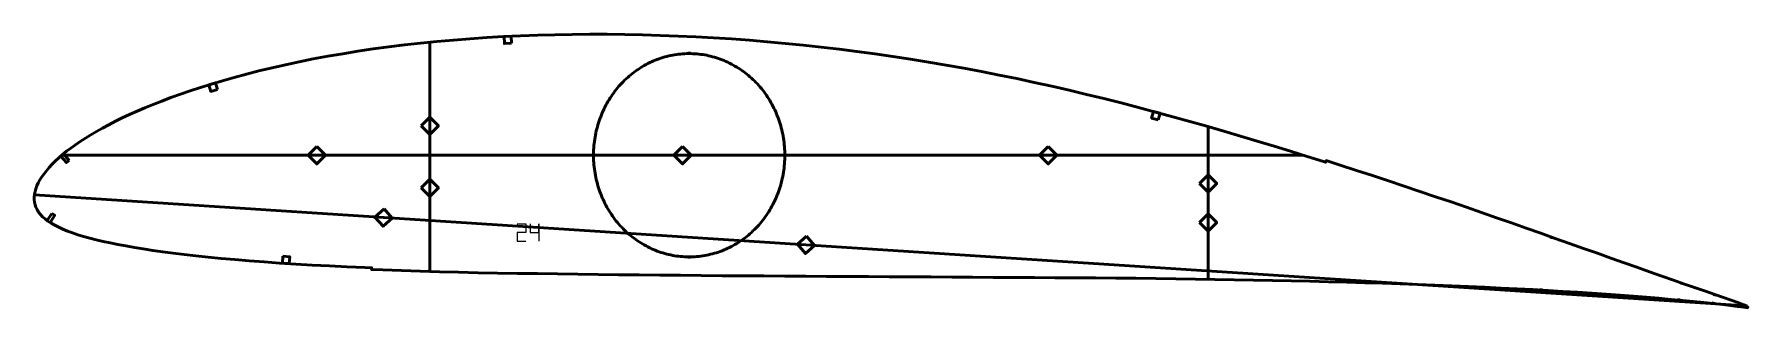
# Model space of a CAD drawing. Header units: metres. Extents: x 9 to 1000, y 112 to 270.
import ezdxf

# ---------------------------------------------------------------- set-up
doc = ezdxf.new("R2010")
doc.units = ezdxf.units.M
doc.layers.add('Layer', color=1, linetype='Continuous', lineweight=50)
doc.layers.add('NumLabel', color=1, linetype='Continuous', lineweight=15)

msp = doc.modelspace()

# ---------------------------------------------------------------- linework, layer by layer
at = {"layer": 'Layer', "color": 7}
for p, q in [((237.76, 132.84), (237.76, 265.32)), ((237.76, 211), (237.76, 223)), ((687.76, 128.3), (687.76, 216.52)), ((24.99, 200), (742.79, 200)), ((166.45, 200), (178.45, 200)), ((377.89, 200), (389.89, 200)), ((589.33, 200), (601.33, 200)), ((687.76, 177.69), (687.76, 189.69)), ((237.76, 175.16), (237.76, 187.16)), ((9.28, 177.03), (998.92, 113.05)), ((205.11, 164.37), (217.09, 163.59)), ((687.76, 155.12), (687.76, 167.12)), ((449.28, 148.58), (461.25, 147.81))]:
    msp.add_line(p, q, dxfattribs=at)
at = {"layer": 'Layer'}
for p, q in [((387.76, 258.75), (387.76, 259.75)), ((332.46, 200), (331.46, 200)), ((443.06, 200), (444.06, 200)), ((886.5, 152.66), (886.17, 151.71)), ((387.76, 141.25), (387.76, 140.25)), ((880.18, 123.06), (880.1, 122.07)), ((961.93, 125.99), (961.6, 125.05)), ((980.83, 119.44), (980.5, 118.49)), ((959.98, 117.29), (959.9, 116.29)), ((979.86, 115.27), (979.8, 114.27))]:
    msp.add_line(p, q, dxfattribs=at)
for points in [[(999.55, 112.82), (997.5, 113.56), (994.03, 114.81), (990.07, 116.22), (985.63, 117.79), (980.68, 119.49), (975.27, 121.36), (969.44, 123.37), (963.25, 125.53), (956.75, 127.81), (949.97, 130.19), (942.94, 132.68), (935.7, 135.24), (928.24, 137.88), (920.6, 140.59), (912.79, 143.35), (904.82, 146.18), (896.72, 149.05), (888.49, 151.96), (880.16, 154.9), (871.72, 157.87), (863.19, 160.86), (854.56, 163.87), (845.85, 166.9), (837.06, 169.94), (828.19, 172.99), (819.24, 176.04), (810.23, 179.1), (801.15, 182.15), (791.99, 185.2), (782.78, 188.24), (773.49, 191.27), (764.15, 194.29), (756.02, 196.89), (755.71, 195.93), (754.44, 196.34), (744.97, 199.32), (735.44, 202.28), (725.85, 205.23), (716.21, 208.15), (706.52, 211.05), (696.78, 213.91), (686.99, 216.74), (677.17, 219.54), (667.31, 222.28), (657.42, 224.98), (647.49, 227.62), (637.53, 230.2), (627.53, 232.72), (617.51, 235.17), (607.45, 237.56), (597.36, 239.87), (587.24, 242.11), (577.1, 244.27), (566.93, 246.36), (556.74, 248.37), (546.53, 250.29), (536.31, 252.12), (526.04, 253.85), (515.75, 255.49), (505.42, 257.06), (495.08, 258.54), (484.74, 259.95), (474.39, 261.26), (464.03, 262.48), (453.67, 263.6), (443.3, 264.63), (432.93, 265.57), (422.57, 266.43), (412.23, 267.19), (401.89, 267.86), (391.58, 268.43), (381.29, 268.91), (371.01, 269.3), (360.76, 269.59), (350.56, 269.8), (340.39, 269.91), (330.27, 269.92), (320.19, 269.83), (310.15, 269.65), (300.18, 269.38), (290.26, 269.02), (280.43, 268.56), (270.68, 268.01), (261.01, 267.35), (251.42, 266.59), (241.91, 265.74), (232.51, 264.8), (223.22, 263.78), (214.07, 262.66), (205.05, 261.43), (196.17, 260.11), (187.43, 258.69), (178.85, 257.21), (170.45, 255.66), (162.27, 254.04), (154.32, 252.35), (146.58, 250.57), (139.05, 248.73), (131.76, 246.87), (124.73, 244.99), (117.98, 243.09), (111.51, 241.16), (105.3, 239.2), (99.33, 237.23), (93.61, 235.26), (88.13, 233.29), (82.89, 231.34), (77.89, 229.39), (73.11, 227.44), (68.55, 225.49), (64.19, 223.53), (60.01, 221.57), (56.02, 219.62), (52.21, 217.67), (48.58, 215.73), (45.13, 213.79), (41.84, 211.84), (38.71, 209.91), (35.75, 207.99), (32.94, 206.08), (30.29, 204.17), (27.79, 202.28), (25.45, 200.39), (23.28, 198.52), (21.27, 196.65), (19.42, 194.79), (17.72, 192.93), (16.17, 191.08), (14.76, 189.25), (13.49, 187.46), (12.39, 185.73), (11.47, 184.03), (10.71, 182.35), (10.1, 180.68), (9.64, 179.05), (9.32, 177.44), (9.15, 175.78), (9.13, 174.33), (9.27, 172.83), (9.58, 171.39), (10.06, 169.98), (10.75, 168.58), (11.64, 167.19), (12.71, 165.83), (13.96, 164.49), (15.41, 163.2), (17.06, 161.94), (18.92, 160.71), (20.98, 159.52), (23.25, 158.38), (25.72, 157.26), (28.4, 156.18), (31.29, 155.12), (34.39, 154.09), (37.69, 153.09), (41.2, 152.11), (44.93, 151.16), (48.87, 150.23), (53.04, 149.31), (57.45, 148.42), (62.09, 147.55), (66.99, 146.69), (72.15, 145.86), (77.61, 145.04), (83.36, 144.23), (89.43, 143.44), (95.83, 142.66), (102.59, 141.9), (109.71, 141.15), (117.22, 140.41), (125.1, 139.7), (133.36, 139.01), (141.99, 138.35), (150.97, 137.72), (160.28, 137.12), (169.88, 136.56), (179.76, 136.04), (189.87, 135.55), (200.2, 135.11), (204.2, 134.95), (204.16, 133.95), (210.69, 133.7), (221.4, 133.33), (232.27, 132.99), (243.31, 132.68), (254.45, 132.39), (265.69, 132.13), (277.01, 131.91), (288.44, 131.72), (299.99, 131.56), (311.65, 131.4), (323.38, 131.23), (335.15, 131.07), (346.96, 130.93), (358.8, 130.81), (370.71, 130.71), (382.7, 130.61), (394.72, 130.5), (406.78, 130.4), (418.85, 130.31), (430.94, 130.22), (443.03, 130.13), (455.12, 130.05), (467.19, 129.99), (479.28, 129.94), (491.37, 129.88), (503.45, 129.8), (515.51, 129.72), (527.56, 129.65), (539.59, 129.57), (551.6, 129.5), (563.56, 129.42), (575.47, 129.35), (587.33, 129.29), (599.16, 129.24), (610.94, 129.18), (622.67, 129.1), (634.37, 129.01), (646, 128.9), (657.56, 128.78), (669.02, 128.62), (680.39, 128.43), (691.67, 128.22), (702.84, 128.02), (713.92, 127.82), (724.91, 127.61), (735.8, 127.39), (746.59, 127.14), (757.29, 126.88), (767.88, 126.6), (778.33, 126.32), (788.63, 126.01), (798.81, 125.66), (808.9, 125.29), (818.86, 124.92), (828.67, 124.54), (838.31, 124.15), (847.78, 123.72), (857.13, 123.26), (866.35, 122.79), (875.42, 122.32), (884.27, 121.84), (892.92, 121.34), (901.4, 120.8), (909.74, 120.23), (917.92, 119.65), (925.9, 119.08), (933.63, 118.5), (941.12, 117.91), (948.37, 117.31), (955.34, 116.7), (962.01, 116.1), (968.34, 115.49), (974.31, 114.88), (979.88, 114.26), (985.04, 113.67), (989.72, 113.12), (993.9, 112.62), (997.56, 112.16), (999.72, 111.88)], [(443.06, 200), (443.04, 201.23), (443.01, 202.47), (442.95, 203.7), (442.86, 204.93), (442.75, 206.16), (442.62, 207.39), (442.46, 208.61), (442.28, 209.83), (442.07, 211.04), (441.84, 212.25), (441.58, 213.46), (441.31, 214.66), (441, 215.85), (440.68, 217.03), (440.33, 218.21), (439.96, 219.38), (439.56, 220.54), (439.15, 221.7), (438.71, 222.84), (438.24, 223.97), (437.76, 225.09), (437.25, 226.2), (436.72, 227.3), (436.17, 228.39), (435.6, 229.46), (435, 230.52), (434.39, 231.57), (433.76, 232.61), (433.1, 233.63), (432.43, 234.63), (431.73, 235.62), (431.02, 236.59), (430.28, 237.55), (429.53, 238.49), (428.76, 239.42), (427.97, 240.32), (427.17, 241.21), (426.34, 242.08), (425.5, 242.93), (424.64, 243.77), (423.77, 244.58), (422.88, 245.38), (421.97, 246.15), (421.05, 246.9), (420.12, 247.64), (419.17, 248.35), (418.21, 249.04), (417.23, 249.71), (416.24, 250.35), (415.24, 250.98), (414.22, 251.58), (413.2, 252.16), (412.16, 252.72), (411.11, 253.25), (410.05, 253.76), (408.99, 254.25), (407.91, 254.71), (406.82, 255.15), (405.73, 255.56), (404.62, 255.95), (403.51, 256.31), (402.4, 256.65), (401.27, 256.97), (400.14, 257.25), (399.01, 257.52), (397.87, 257.76), (396.72, 257.97), (395.57, 258.16), (394.42, 258.32), (393.27, 258.45), (392.11, 258.56), (390.95, 258.65), (389.79, 258.71), (388.63, 258.74), (387.47, 258.75), (386.3, 258.73), (385.14, 258.68), (383.98, 258.61), (382.82, 258.51), (381.67, 258.39), (380.52, 258.24), (379.36, 258.07), (378.22, 257.87), (377.08, 257.64), (375.94, 257.39), (374.81, 257.11), (373.68, 256.81), (372.56, 256.48), (371.44, 256.13), (370.34, 255.76), (369.24, 255.35), (368.15, 254.93), (367.07, 254.48), (365.99, 254.01), (364.93, 253.51), (363.88, 252.99), (362.83, 252.44), (361.8, 251.87), (360.78, 251.28), (359.77, 250.67), (358.78, 250.03), (357.79, 249.38), (356.82, 248.7), (355.87, 247.99), (354.93, 247.27), (354, 246.53), (353.08, 245.76), (352.19, 244.98), (351.31, 244.18), (350.44, 243.35), (349.59, 242.51), (348.76, 241.65), (347.94, 240.77), (347.15, 239.87), (346.37, 238.96), (345.6, 238.02), (344.86, 237.07), (344.14, 236.11), (343.43, 235.13), (342.75, 234.13), (342.08, 233.12), (341.44, 232.09), (340.81, 231.05), (340.21, 229.99), (339.63, 228.93), (339.07, 227.85), (338.53, 226.75), (338.01, 225.65), (337.51, 224.53), (337.04, 223.4), (336.59, 222.27), (336.16, 221.12), (335.75, 219.96), (335.37, 218.8), (335.01, 217.62), (334.67, 216.44), (334.36, 215.25), (334.07, 214.06), (333.8, 212.86), (333.56, 211.65), (333.34, 210.44), (333.14, 209.22), (332.97, 208), (332.83, 206.77), (332.71, 205.55), (332.61, 204.32), (332.53, 203.08), (332.49, 201.85), (332.46, 200.62), (332.46, 199.38), (332.49, 198.15), (332.53, 196.92), (332.61, 195.68), (332.71, 194.45), (332.83, 193.23), (332.97, 192), (333.14, 190.78), (333.34, 189.56), (333.56, 188.35), (333.8, 187.14), (334.07, 185.94), (334.36, 184.75), (334.67, 183.56), (335.01, 182.38), (335.37, 181.2), (335.75, 180.04), (336.16, 178.88), (336.59, 177.73), (337.04, 176.6), (337.51, 175.47), (338.01, 174.35), (338.53, 173.25), (339.07, 172.15), (339.63, 171.07), (340.21, 170.01), (340.81, 168.95), (341.44, 167.91), (342.08, 166.88), (342.75, 165.87), (343.43, 164.87), (344.14, 163.89), (344.86, 162.93), (345.6, 161.98), (346.37, 161.04), (347.15, 160.13), (347.94, 159.23), (348.76, 158.35), (349.59, 157.49), (350.44, 156.65), (351.31, 155.82), (352.19, 155.02), (353.08, 154.24), (354, 153.47), (354.93, 152.73), (355.87, 152.01), (356.82, 151.3), (357.79, 150.62), (358.78, 149.97), (359.77, 149.33), (360.78, 148.72), (361.8, 148.13), (362.83, 147.56), (363.88, 147.01), (364.93, 146.49), (365.99, 145.99), (367.07, 145.52), (368.15, 145.07), (369.24, 144.65), (370.34, 144.24), (371.44, 143.87), (372.56, 143.52), (373.68, 143.19), (374.81, 142.89), (375.94, 142.61), (377.08, 142.36), (378.22, 142.13), (379.36, 141.93), (380.52, 141.76), (381.67, 141.61), (382.82, 141.49), (383.98, 141.39), (385.14, 141.32), (386.3, 141.27), (387.47, 141.25), (388.63, 141.26), (389.79, 141.29), (390.95, 141.35), (392.11, 141.44), (393.27, 141.55), (394.42, 141.68), (395.57, 141.84), (396.72, 142.03), (397.87, 142.24), (399.01, 142.48), (400.14, 142.75), (401.27, 143.03), (402.4, 143.35), (403.51, 143.69), (404.62, 144.05), (405.73, 144.44), (406.82, 144.85), (407.91, 145.29), (408.99, 145.75), (410.05, 146.24), (411.11, 146.75), (412.16, 147.28), (413.2, 147.84), (414.22, 148.42), (415.24, 149.02), (416.24, 149.65), (417.23, 150.29), (418.21, 150.96), (419.17, 151.65), (420.12, 152.36), (421.05, 153.1), (421.97, 153.85), (422.88, 154.62), (423.77, 155.42), (424.64, 156.23), (425.5, 157.07), (426.34, 157.92), (427.17, 158.79), (427.97, 159.68), (428.76, 160.58), (429.53, 161.51), (430.28, 162.45), (431.02, 163.41), (431.73, 164.38), (432.43, 165.37), (433.1, 166.37), (433.76, 167.39), (434.39, 168.43), (435, 169.48), (435.6, 170.54), (436.17, 171.61), (436.72, 172.7), (437.25, 173.8), (437.76, 174.91), (438.24, 176.03), (438.71, 177.16), (439.15, 178.3), (439.56, 179.46), (439.96, 180.62), (440.33, 181.79), (440.68, 182.97), (441, 184.15), (441.31, 185.34), (441.58, 186.54), (441.84, 187.75), (442.07, 188.96), (442.28, 190.17), (442.46, 191.39), (442.62, 192.61), (442.75, 193.84), (442.86, 195.07), (442.95, 196.3), (443.01, 197.53), (443.04, 198.77), (443.06, 200)]]:
    msp.add_lwpolyline(points, close=True, dxfattribs=at)
for points in [[(284.96, 264.77), (280.97, 264.58), (280.79, 268.58), (284.78, 268.76), (284.96, 264.77)], [(115.08, 238.05), (111.25, 236.91), (110.1, 240.74), (113.94, 241.88), (115.08, 238.05)], [(232.76, 217), (237.76, 222), (242.76, 217), (237.76, 212), (232.76, 217)], [(658.91, 220.43), (655.05, 221.48), (656.1, 225.34), (659.96, 224.29), (658.91, 220.43)], [(29.24, 197.06), (27.73, 195.75), (24.46, 199.54), (25.98, 200.85), (29.24, 197.06)], [(172.45, 205), (177.45, 200), (172.45, 195), (167.45, 200), (172.45, 205)], [(383.89, 205), (388.89, 200), (383.89, 195), (378.89, 200), (383.89, 205)], [(595.33, 205), (600.33, 200), (595.33, 195), (590.33, 200), (595.33, 205)], [(682.76, 183.69), (687.76, 188.69), (692.76, 183.69), (687.76, 178.69), (682.76, 183.69)], [(232.76, 181.16), (237.76, 186.16), (242.76, 181.16), (237.76, 176.16), (232.76, 181.16)], [(211.42, 168.97), (216.09, 163.66), (210.78, 158.99), (206.11, 164.3), (211.42, 168.97)], [(19.35, 166.42), (21.02, 165.32), (18.27, 161.14), (16.6, 162.24), (19.35, 166.42)], [(682.76, 161.12), (687.76, 166.12), (692.76, 161.12), (687.76, 156.12), (682.76, 161.12)], [(455.59, 153.18), (460.26, 147.87), (454.94, 143.2), (450.28, 148.52), (455.59, 153.18)], [(152.85, 141.6), (156.85, 141.35), (156.59, 137.36), (152.6, 137.61), (152.85, 141.6)]]:
    msp.add_lwpolyline(points, dxfattribs=at)
at = {"layer": 'NumLabel', "color": 1}
for points in [[(288.35, 160.3), (293.35, 160.3), (293.35, 155.3), (288.35, 155.3), (288.35, 150.3), (293.35, 150.3)], [(295.85, 160.3), (295.85, 155.3), (300.85, 155.3), (300.85, 160.3), (300.85, 150.3)]]:
    msp.add_lwpolyline(points, dxfattribs=at)

doc.saveas('drawing.dxf')
